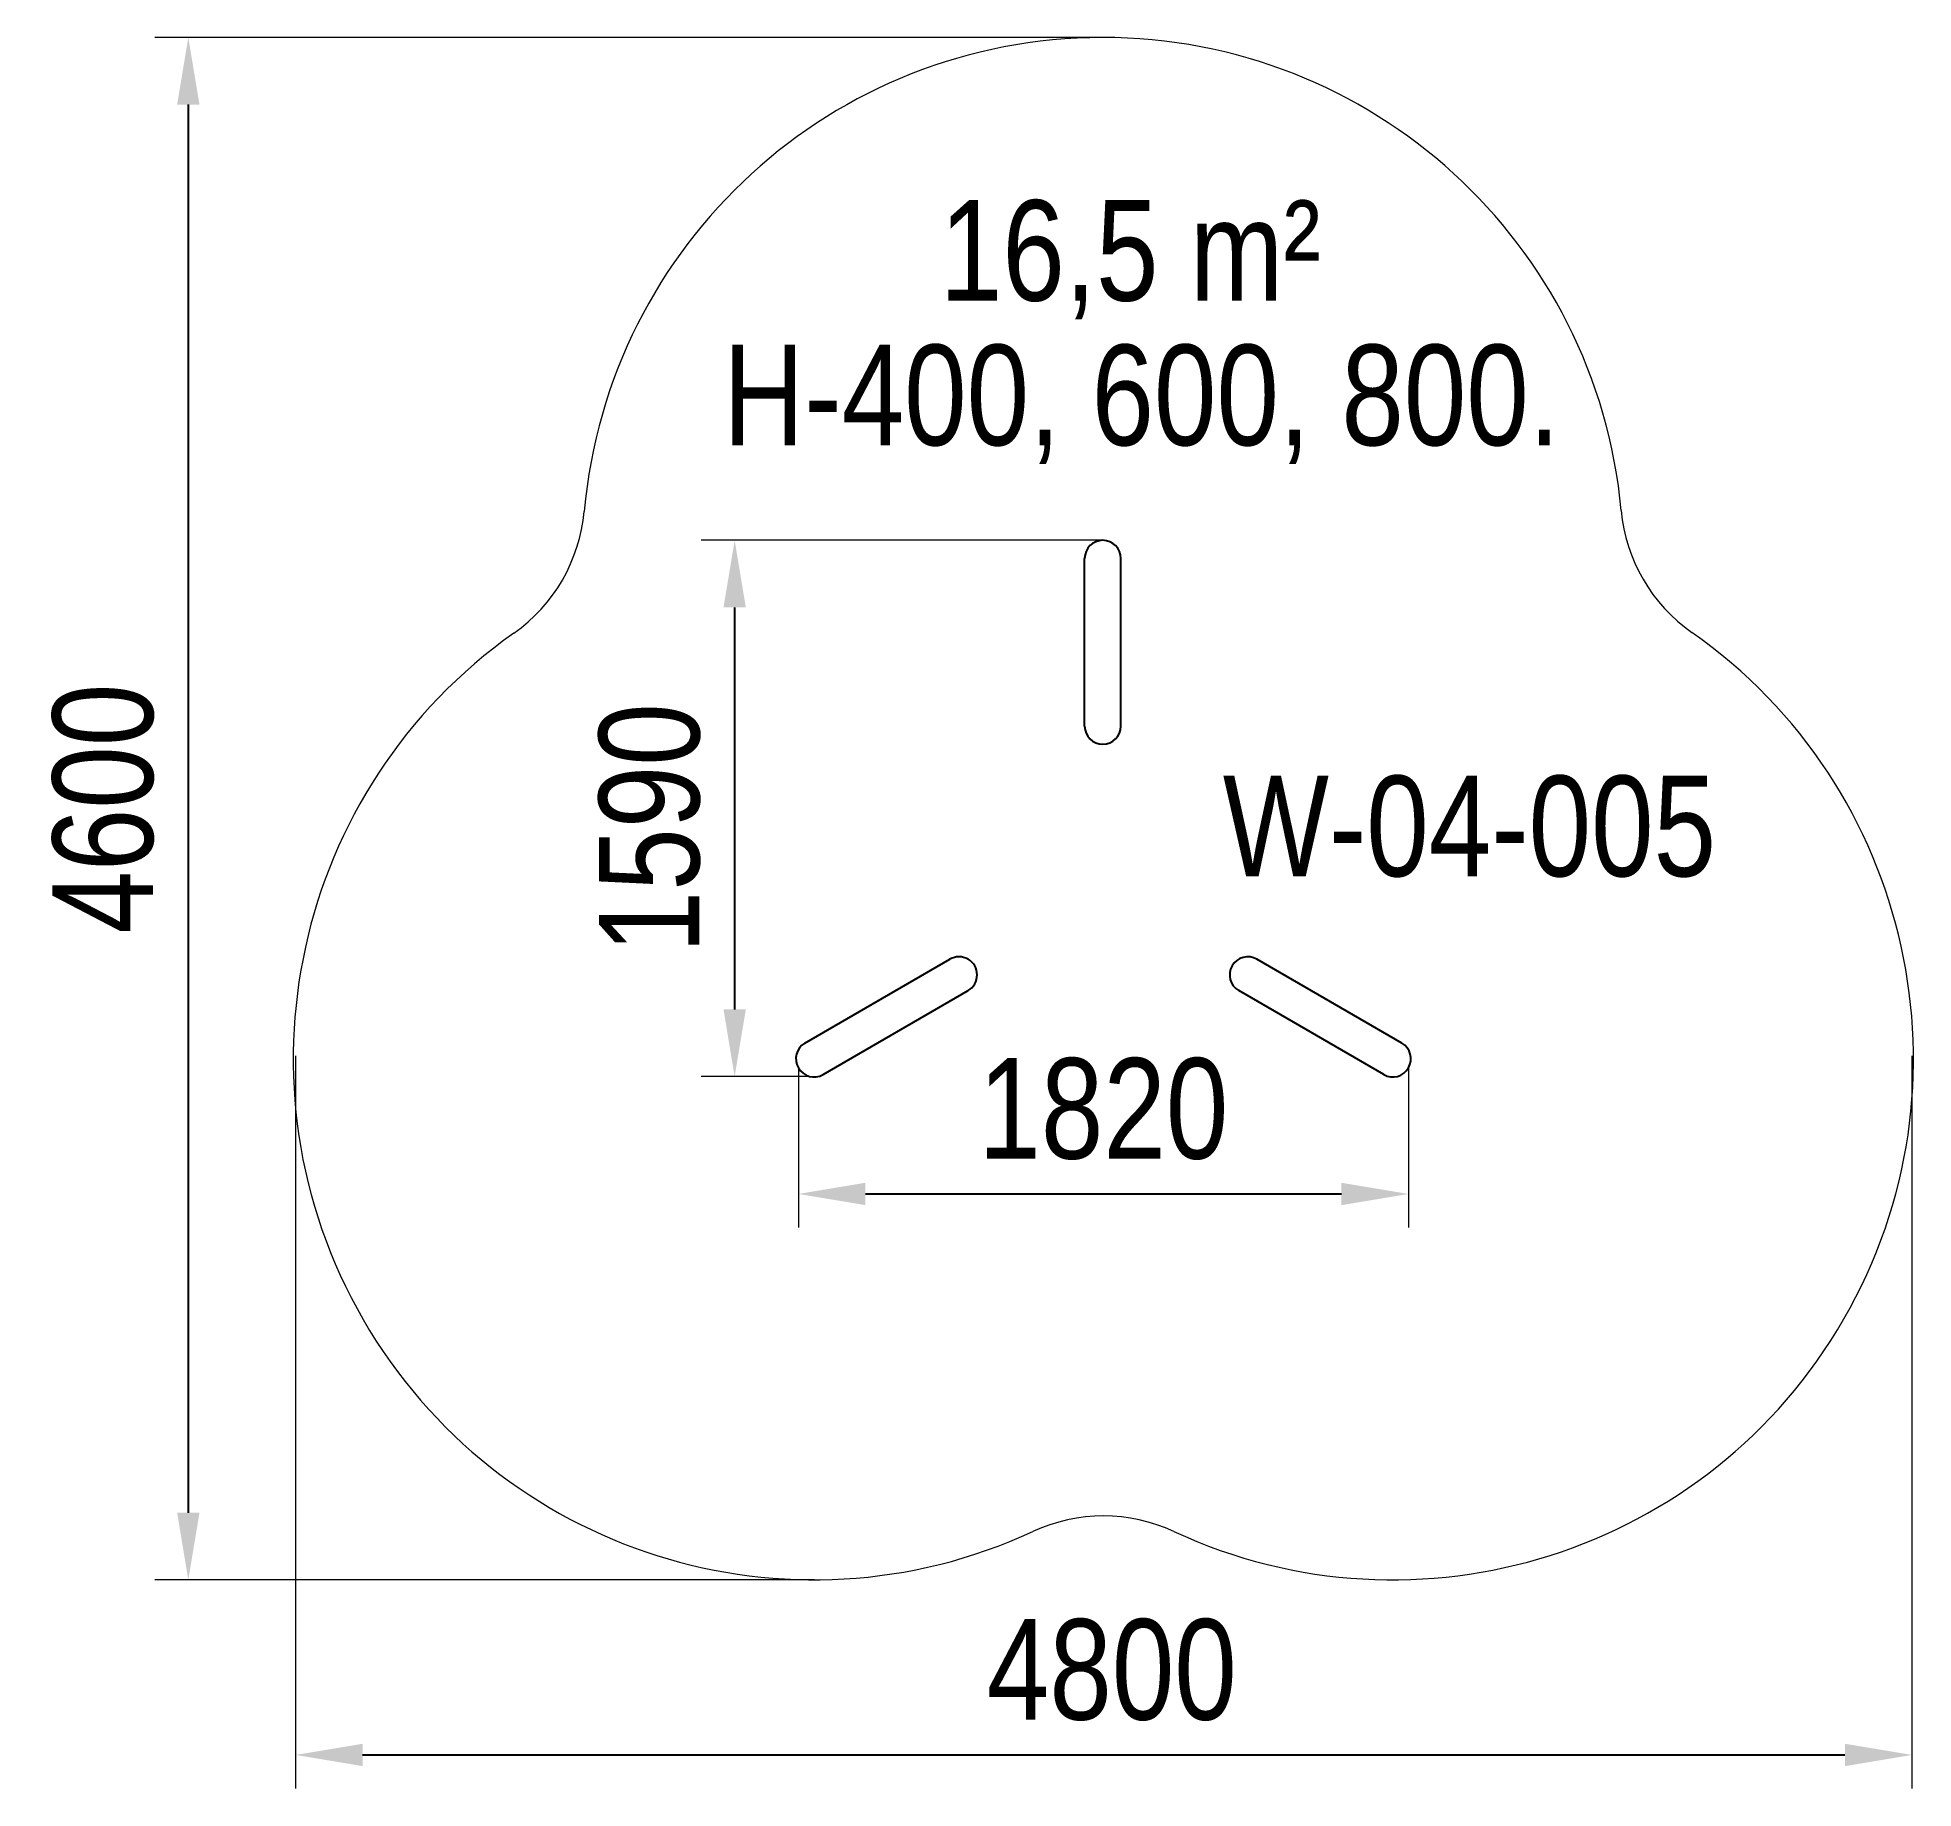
# Model space of a CAD drawing. Header units: millimetres. Extents: x -3034 to 2565, y -2696 to 2528.
import ezdxf

# ---------------------------------------------------------------- set-up
doc = ezdxf.new("R2010")
doc.units = ezdxf.units.MM
for name, color, linetype in [('DIKOM_АРТИКУЛ', 7, 'Continuous'), ('DIKOM_ЗОНА', 80, 'Continuous'), ('DIKOM_ОБЪЕКТ', 7, 'Continuous'), ('DIKOM_РАЗМЕР_ЗОНА', 7, 'Continuous'), ('DIKOM_РАЗМЕР_ОБЪЕКТА', 7, 'Continuous')]:
    doc.layers.add(name, color=color, linetype=linetype)
doc.styles.add('style1', font='arial.ttf', dxfattribs={"width": 0.8})
doc.dimstyles.new('1-50', dxfattribs={"dimtxt": 300, "dimasz": 200, "dimexe": 100, "dimexo": 0, "dimgap": 100, "dimtad": 1, "dimdec": 0, "dimtxsty": 'style1', "dimcen": 0, "dimclrd": 7, "dimclre": 7, "dimadec": 1, "dimazin": 2, "dimtfac": 1, "dimtdec": 0, "dimtmove": 0, "dimatfit": 3, "dimfxl": 0, "dimlwd": 25, "dimlwe": 18, "dimarcsym": 0})

# ---------------------------------------------------------------- blocks, each defined once
blk = doc.blocks.new('*D0')
at = {"layer": 'Defpoints', "color": 0, "transparency": 16777216}
for p in [(-762.9, -546.2), (1057.8, -546.2), (1057.8, -922.2)]:
    blk.add_point(p, dxfattribs=at)
at = {"layer": 'DIKOM_РАЗМЕР_ОБЪЕКТА', "color": 7, "lineweight": 18, "transparency": 16777216}
for p, q in [((-762.9, -546.2), (-762.9, -1022.2)), ((1057.8, -546.2), (1057.8, -1022.2))]:
    blk.add_line(p, q, dxfattribs=at)
at = {"layer": 'DIKOM_РАЗМЕР_ОБЪЕКТА', "color": 7, "lineweight": 25, "transparency": 16777216}
blk.add_line((-562.9, -922.2), (857.8, -922.2), dxfattribs=at)
at = {"layer": 'DIKOM_РАЗМЕР_ОБЪЕКТА', "color": 7, "transparency": 16777216}
for points in [[(-562.9, -888.8), (-562.9, -955.5), (-762.9, -922.2)], [(857.8, -888.8), (857.8, -955.5), (1057.8, -922.2)]]:
    blk.add_solid(points, dxfattribs=at)
at = {"layer": 'DIKOM_РАЗМЕР_ОБЪЕКТА', "color": 0, "transparency": 16777216, "insert": (147.4, -669), "char_height": 300, "attachment_point": 5, "style": 'style1'}
blk.add_mtext('1820', dxfattribs=at)
blk = doc.blocks.new('*D1')
at = {"layer": 'Defpoints', "color": 0, "transparency": 16777216}
for p in [(145.5, 1027.8), (-953, -571.7), (-731, -571.7)]:
    blk.add_point(p, dxfattribs=at)
at = {"layer": 'DIKOM_РАЗМЕР_ОБЪЕКТА', "color": 7, "lineweight": 18, "transparency": 16777216}
for p, q in [((145.5, 1027.8), (-1053, 1027.8)), ((-731, -571.7), (-1053, -571.7))]:
    blk.add_line(p, q, dxfattribs=at)
at = {"layer": 'DIKOM_РАЗМЕР_ОБЪЕКТА', "color": 7, "lineweight": 25, "transparency": 16777216}
blk.add_line((-953, 827.8), (-953, -371.7), dxfattribs=at)
at = {"layer": 'DIKOM_РАЗМЕР_ОБЪЕКТА', "color": 7, "transparency": 16777216}
for points in [[(-986.3, 827.8), (-919.6, 827.8), (-953, 1027.8)], [(-986.3, -371.7), (-919.6, -371.7), (-953, -571.7)]]:
    blk.add_solid(points, dxfattribs=at)
at = {"layer": 'DIKOM_РАЗМЕР_ОБЪЕКТА', "color": 0, "transparency": 16777216, "insert": (-1206.2, 168.9), "char_height": 300, "attachment_point": 5, "rotation": 90, "style": 'style1'}
blk.add_mtext('1590', dxfattribs=at)
blk = doc.blocks.new('*D2')
at = {"layer": 'Defpoints', "color": 0, "transparency": 16777216}
for p in [(144.4, 2527.8), (-2583.5, -2073.1), (-714.4, -2073.1)]:
    blk.add_point(p, dxfattribs=at)
at = {"layer": 'DIKOM_РАЗМЕР_ЗОНА', "color": 7, "lineweight": 18, "transparency": 16777216}
for p, q in [((144.4, 2527.8), (-2683.5, 2527.8)), ((-714.4, -2073.1), (-2683.5, -2073.1))]:
    blk.add_line(p, q, dxfattribs=at)
at = {"layer": 'DIKOM_РАЗМЕР_ЗОНА', "color": 7, "lineweight": 25, "transparency": 16777216}
blk.add_line((-2583.5, 2327.8), (-2583.5, -1873.1), dxfattribs=at)
at = {"layer": 'DIKOM_РАЗМЕР_ЗОНА', "color": 7, "transparency": 16777216}
for points in [[(-2616.8, 2327.8), (-2550.1, 2327.8), (-2583.5, 2527.8)], [(-2616.8, -1873.1), (-2550.1, -1873.1), (-2583.5, -2073.1)]]:
    blk.add_solid(points, dxfattribs=at)
at = {"layer": 'DIKOM_РАЗМЕР_ЗОНА', "color": 0, "transparency": 16777216, "insert": (-2836.7, 227.3), "char_height": 300, "attachment_point": 5, "rotation": 90, "style": 'style1'}
blk.add_mtext('4600', dxfattribs=at)
blk = doc.blocks.new('*D3')
at = {"layer": 'Defpoints', "color": 0, "transparency": 16777216}
for p in [(-2263.2, -509.9), (2560.4, -509.9), (2560.4, -2595.7)]:
    blk.add_point(p, dxfattribs=at)
at = {"layer": 'DIKOM_РАЗМЕР_ЗОНА', "color": 7, "lineweight": 18, "transparency": 16777216}
for p, q in [((-2263.2, -509.9), (-2263.2, -2695.7)), ((2560.4, -509.9), (2560.4, -2695.7))]:
    blk.add_line(p, q, dxfattribs=at)
at = {"layer": 'DIKOM_РАЗМЕР_ЗОНА', "color": 7, "lineweight": 25, "transparency": 16777216}
blk.add_line((-2063.2, -2595.7), (2360.4, -2595.7), dxfattribs=at)
at = {"layer": 'DIKOM_РАЗМЕР_ЗОНА', "color": 7, "transparency": 16777216}
for points in [[(-2063.2, -2562.4), (-2063.2, -2629.1), (-2263.2, -2595.7)], [(2360.4, -2562.4), (2360.4, -2629.1), (2560.4, -2595.7)]]:
    blk.add_solid(points, dxfattribs=at)
at = {"layer": 'DIKOM_РАЗМЕР_ЗОНА', "color": 0, "transparency": 16777216, "insert": (172.7, -2342.6), "char_height": 300, "attachment_point": 5, "style": 'style1'}
blk.add_mtext('4800', dxfattribs=at)

msp = doc.modelspace()

# ---------------------------------------------------------------- linework, layer by layer
at = {"layer": 'DIKOM_ЗОНА', "color": 3, "lineweight": 15}
for centre, radius, start, end in [((145.5, 973.8), 1554, 5.265, 174.8176), ((-1900.1, 1159.3), 500, 305.1982, 354.8176), ((2190.8, 1162.3), 500, 185.265, 234.9448), ((-716.2, -519.1), 1554, 125.1982, 294.8637), ((1011.1, -519.1), 1554, 245.1363, 54.9448), ((147.4, -2382.8), 500, 65.1363, 114.8637)]:
    msp.add_arc(centre, radius, start, end, dxfattribs=at)
at = {"layer": 'DIKOM_ОБЪЕКТ'}
for p, q in [((91.5, 473.8), (91.5, 973.8)), ((199.5, 473.8), (199.5, 973.8)), ((-743.2, -472.4), (-310.5, -221.9)), ((1038.1, -472.4), (605.4, -221.9)), ((-689.1, -565.9), (-256.4, -315.4)), ((984, -565.9), (551.3, -315.4))]:
    msp.add_line(p, q, dxfattribs=at)
for centre, start, end in [((145.5, 973.8), 0, 180), ((145.5, 473.8), 180, 0), ((-283.4, -268.7), 300.0628, 120.0628), ((578.3, -268.7), 59.9372, 239.9372), ((-716.2, -519.1), 120.0628, 300.0628), ((1011.1, -519.1), 239.9372, 59.9372)]:
    msp.add_arc(centre, 54, start, end, dxfattribs=at)

# ---------------------------------------------------------------- texts
at = {"layer": 'DIKOM_АРТИКУЛ', "color": 7, "linetype": 'Continuous', "lineweight": 15, "insert": (504, 325.6), "char_height": 300, "width": 2314.7, "attachment_point": 1, "style": 'style1'}
msp.add_mtext('W-04-005', dxfattribs=at)
at = {"layer": 'DIKOM_РАЗМЕР_ОБЪЕКТА', "char_height": 300, "attachment_point": 1, "style": 'style1'}
for s, insert, width in [('16,5 m²', (-340.5, 2042.6), 2314.7), ('{\\C7;H-400, 600, 800.}', (-987.3, 1611.4), 2844.541)]:
    msp.add_mtext(s, dxfattribs=dict(at, insert=insert, width=width))

# ---------------------------------------------------------------- dimensions: what is measured, and where the dimension line sits
at = {"layer": 'DIKOM_РАЗМЕР_ЗОНА'}
dim = msp.add_linear_dim(base=(-2583.5, -2073.1), p1=(144.4, 2527.8), p2=(-714.4, -2073.1), angle=90, text='4600', dimstyle='1-50', dxfattribs=at)
dim.commit()
dim.dimension.update_dxf_attribs({"geometry": '*D2', "text_midpoint": (-2583.5, 227.3), "dimtype": 160})
dim = msp.add_linear_dim(base=(2560.4, -2595.7), p1=(-2263.2, -509.9), p2=(2560.4, -509.9), text='4800', dimstyle='1-50', dxfattribs=at)
dim.commit()
dim.dimension.update_dxf_attribs({"geometry": '*D3', "text_midpoint": (172.7, -2595.7), "dimtype": 160})
at = {"layer": 'DIKOM_РАЗМЕР_ОБЪЕКТА'}
dim = msp.add_linear_dim(base=(-953, -571.7), p1=(145.5, 1027.8), p2=(-731, -571.7), angle=90, text='1590', dimstyle='1-50', dxfattribs=at)
dim.commit()
dim.dimension.update_dxf_attribs({"geometry": '*D1', "text_midpoint": (-953, 168.9), "dimtype": 160})
dim = msp.add_linear_dim(base=(1057.8, -922.2), p1=(-762.9, -546.2), p2=(1057.8, -546.2), text='1820', dimstyle='1-50', dxfattribs=at)
dim.commit()
dim.dimension.update_dxf_attribs({"geometry": '*D0', "text_midpoint": (147.4, -922.2), "dimtype": 160})

doc.saveas('drawing.dxf')
